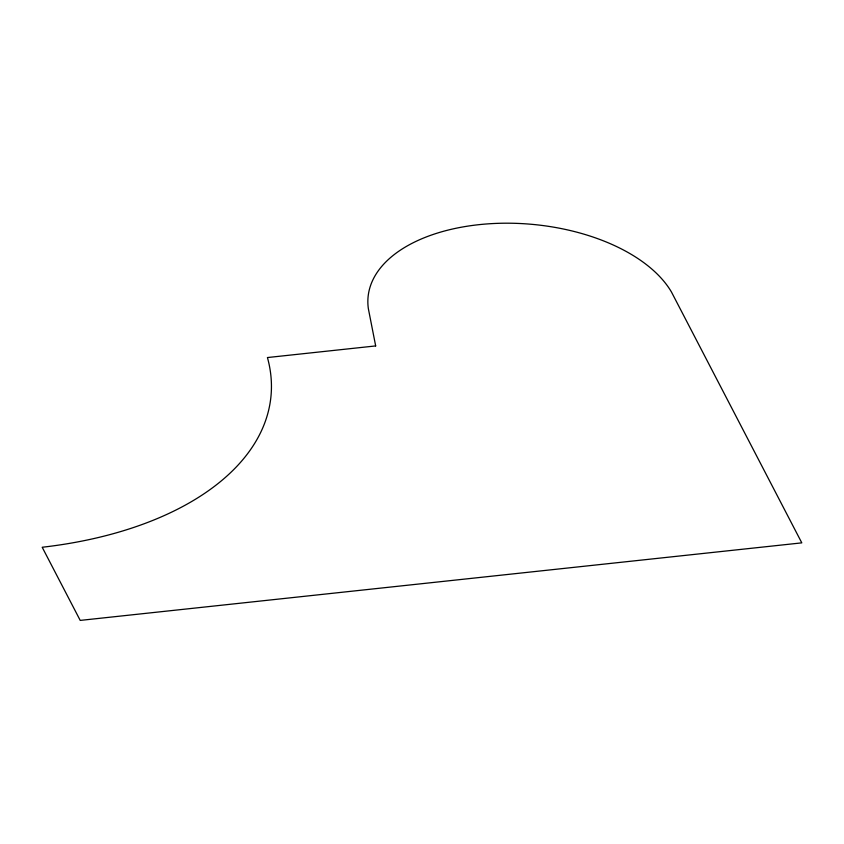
<?xml version="1.0" encoding="UTF-8"?>
<svg xmlns="http://www.w3.org/2000/svg" width="844" height="844" viewBox="0 0 844 844"><rect width="100%" height="100%" fill="white"/><g stroke="black" fill="none" stroke-linecap="round" stroke-linejoin="round"><path stroke-width="1.27" d="M375.675 345.924L267.432 357.55A327.62 182.726 5.1 0 1 42.2 547.25L80.212 620.403L801.8 542.861L671.497 292.077A156.404 87.227 5.1 0 0 492.168 223.597A156.404 87.227 5.1 0 0 368.364 308.725L375.675 345.924"/></g></svg>
